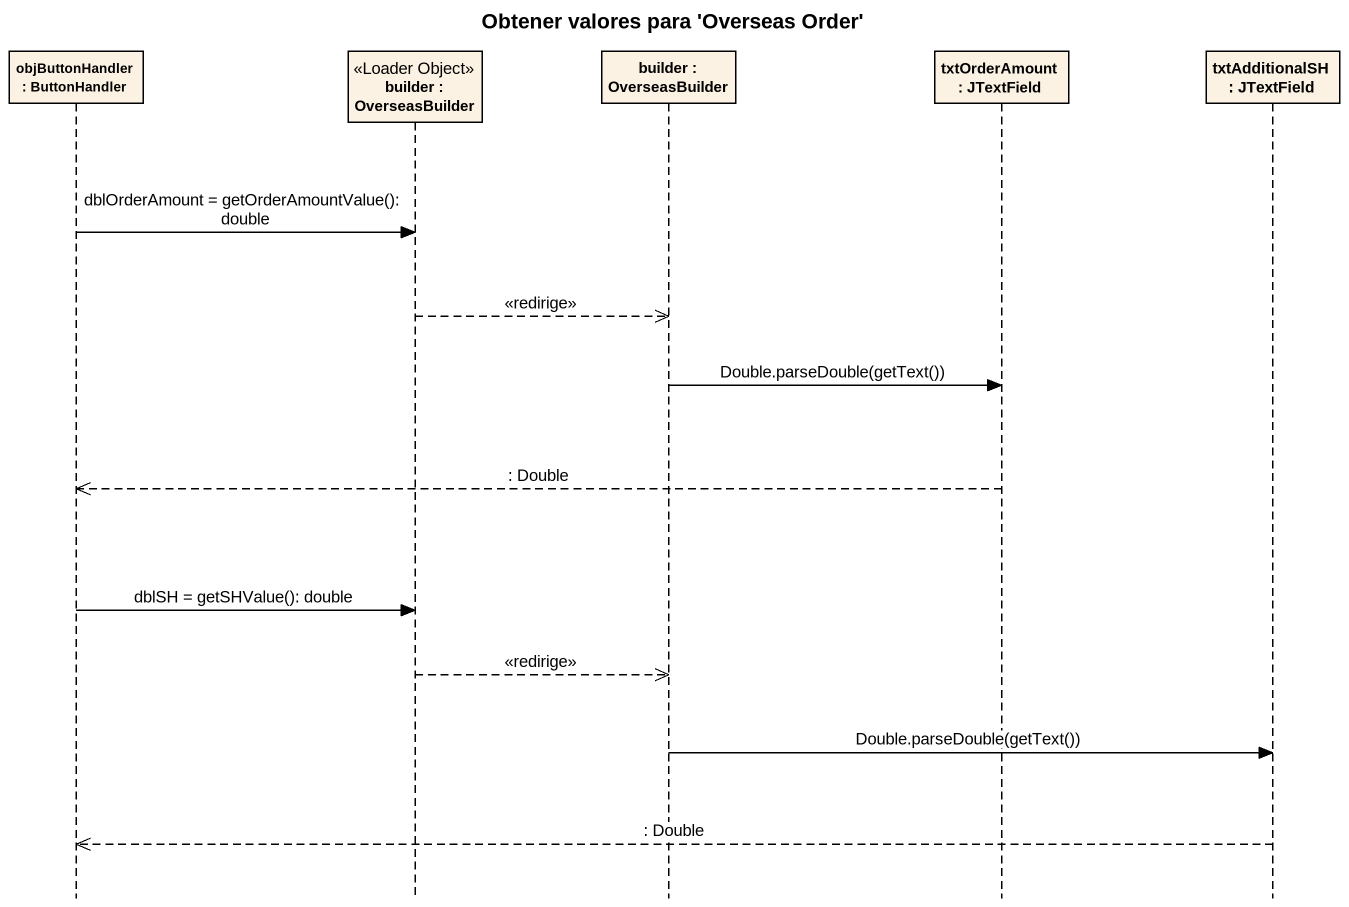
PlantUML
@startuml
title Obtener valores para 'Overseas Order'
hide footbox
participant "objButtonHandler : ButtonHandler" as objButtonHandler
participant "builder : OverseasBuilder" as builder <<Loader Object>>
participant "builder : OverseasBuilder" as builder_2
participant "txtOrderAmount : JTextField" as txtOrderAmount
participant "txtAdditionalSH : JTextField" as txtAdditionalSH

objButtonHandler -> builder : dblOrderAmount = getOrderAmountValue(): double
builder -->> builder_2 : <<redirige>>
builder_2 -> txtOrderAmount : Double.parseDouble(getText())
txtOrderAmount -->> objButtonHandler : : Double
objButtonHandler -> builder : dblSH = getSHValue(): double
builder -->> builder_2 : <<redirige>>
builder_2 -> txtAdditionalSH : Double.parseDouble(getText())
txtAdditionalSH -->> objButtonHandler : : Double
@enduml
